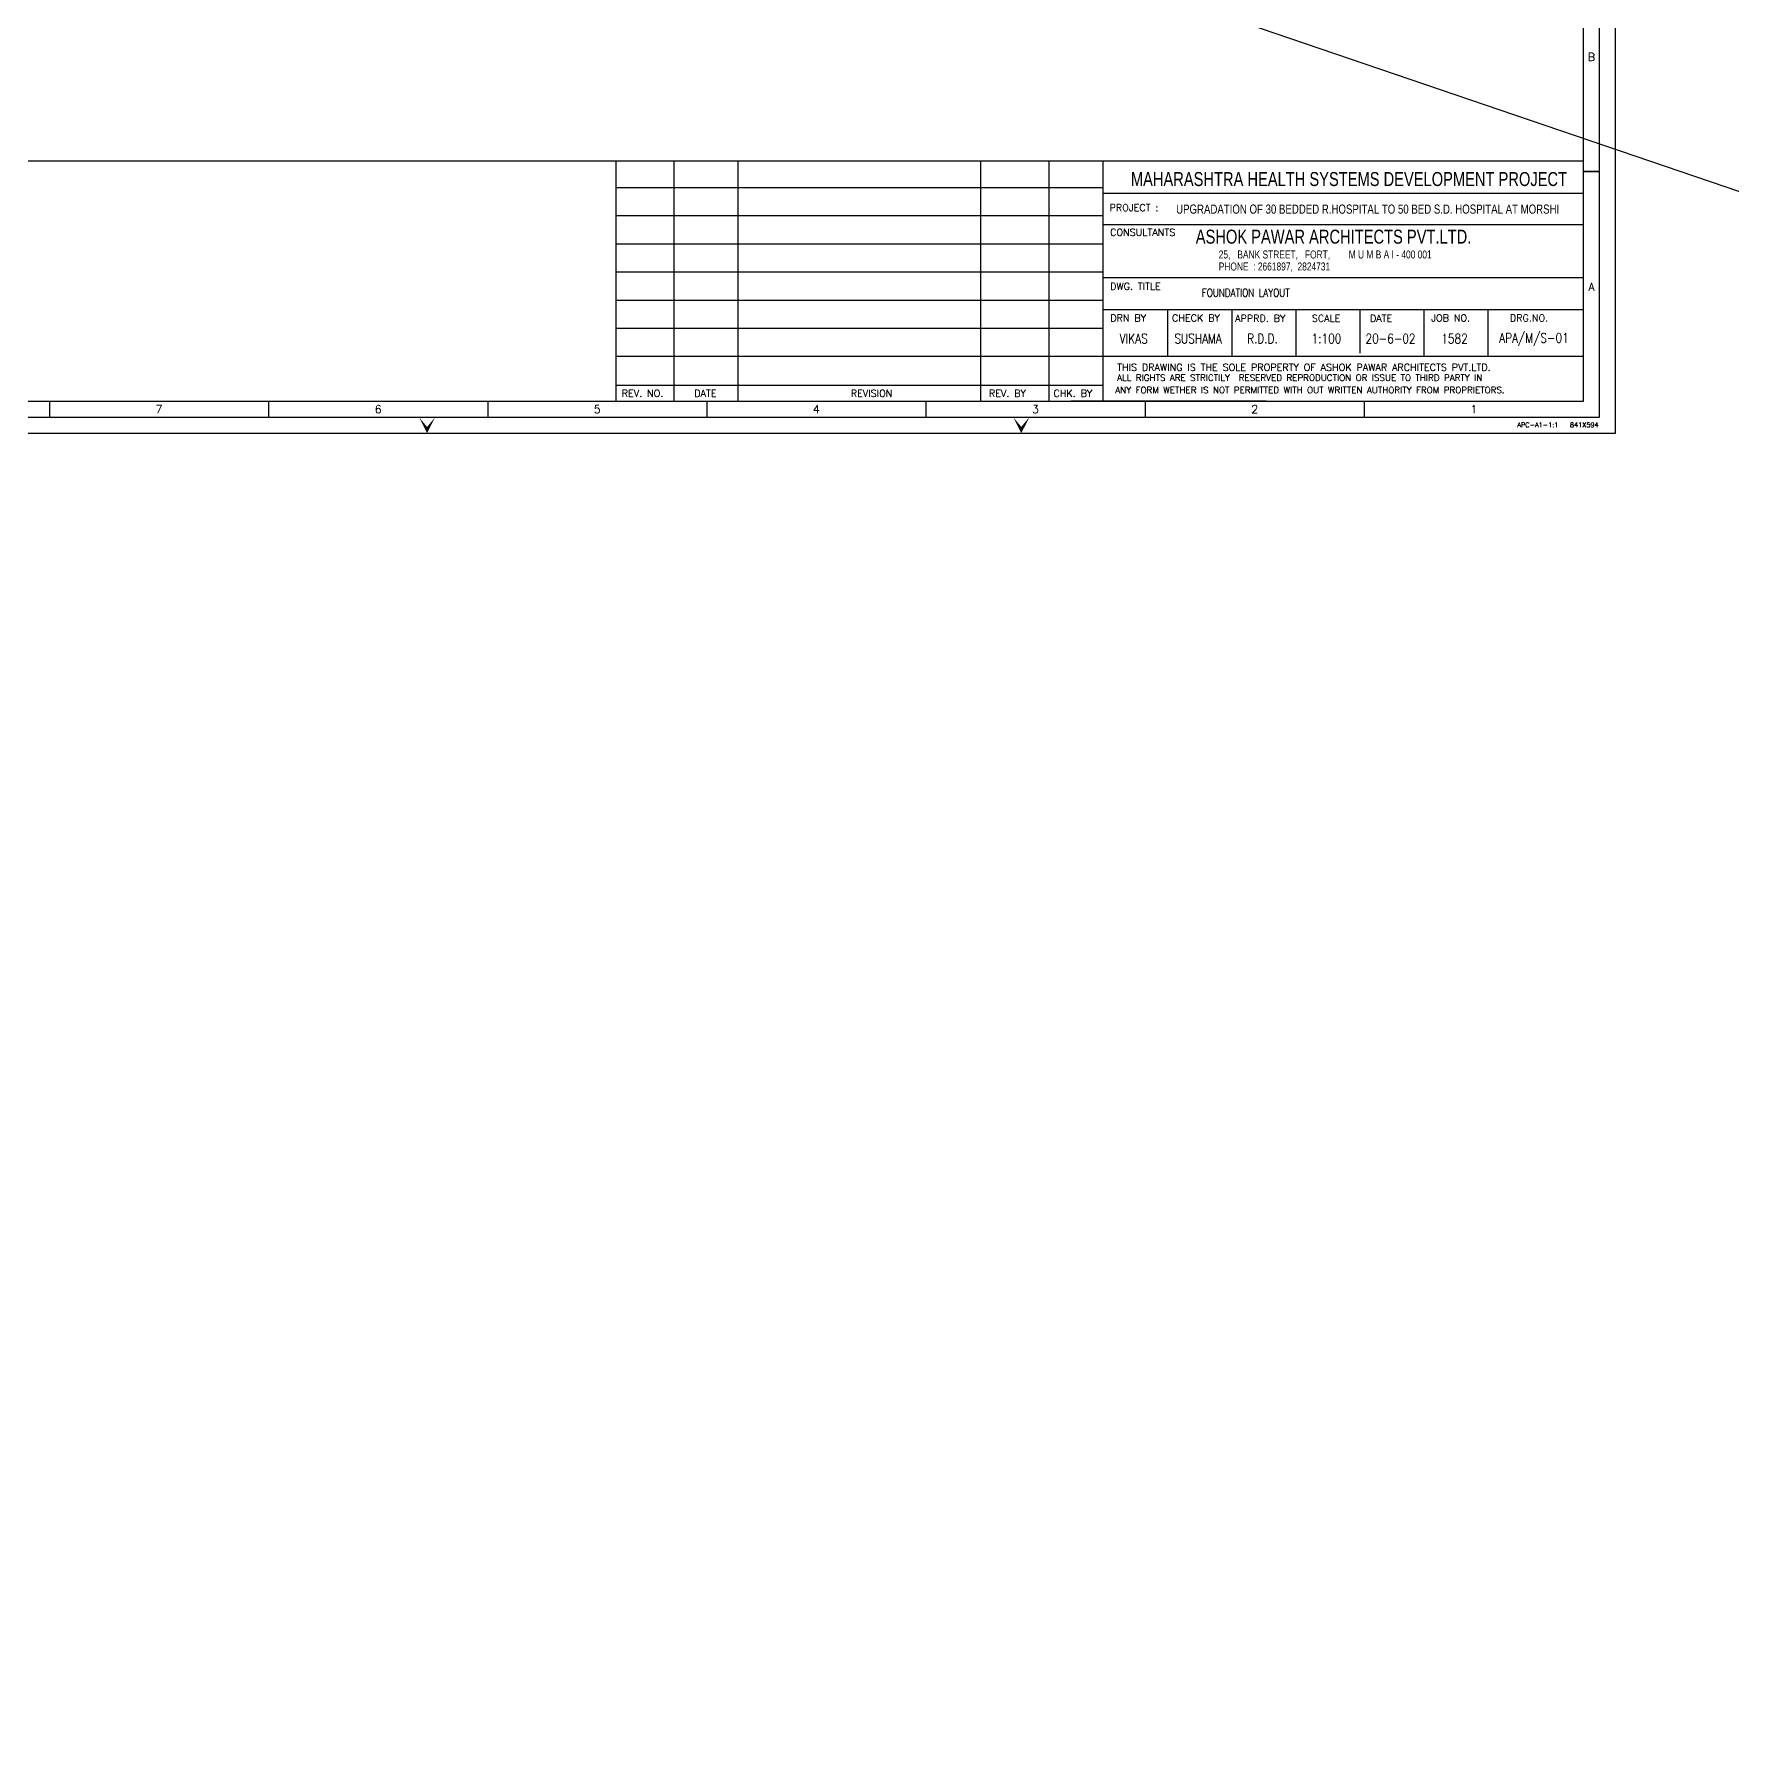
# Model space of a CAD drawing. Extents: x -135417 to 231627, y -456934 to -124458.
# Drawn here: x 36885 to 89954, y -437072 to -383897 of the extents above; entities that cross this region are included whole.
import ezdxf
from ezdxf.enums import TextEntityAlignment as Align

# ---------------------------------------------------------------- set-up
doc = ezdxf.new("R2010")
doc.units = 0
doc.header["$LTSCALE"] = 1000
doc.header["$MEASUREMENT"] = 0
doc.layers.get('0').update_dxf_attribs({"linetype": 'CONTINUOUS'})
for name, color, linetype in [('ECPL', 5, 'CONTINUOUS'), ('PNA', 5, 'CONTINUOUS'), ('PTEXT', 4, 'CONTINUOUS'), ('TEXT', 53, 'CONTINUOUS'), ('TXT1', 2, 'CONTINUOUS')]:
    doc.layers.add(name, color=color, linetype=linetype)
doc.styles.add('LETTERING', font='ARIAL.TTF', dxfattribs={"width": 0.75})
doc.styles.add('ROMAND', font='romand.shx')
doc.styles.add('ROMANS', font='r.shx', dxfattribs={"height": 250})

# ---------------------------------------------------------------- blocks, each defined once
blk = doc.blocks.new('FOLDER')
at = {"layer": 'PNA'}
for points in [[(-1250, 2500), (0, 0), (0, 1000)], [(1250, 2500), (0, 0), (0, 1000)]]:
    blk.add_solid(points, dxfattribs=at)
blk = doc.blocks.new('AMHSNA1')
at = {"color": 1}
for p, q in [((-185.1, 297.96), (-185.1, 322.98)), ((-185.1, 297.96), (-1006.57, 297.96)), ((-487.23, 222.92), (-487.23, 297.96)), ((-335.19, 297.96), (-335.19, 222.92)), ((-185.1, 222.92), (-185.1, 297.96)), ((-335.19, 287.95), (-185.1, 287.95)), ((-335.19, 278.12), (-185.1, 278.12)), ((-335.19, 261.53), (-185.1, 261.53)), ((-335.19, 251.53), (-185.1, 251.53)), ((-315.06, 251.53), (-315.06, 236.95)), ((-294.96, 251.53), (-294.96, 236.95)), ((-274.96, 251.53), (-274.96, 236.95)), ((-254.96, 251.53), (-254.96, 237.93)), ((-234.96, 251.53), (-234.96, 236.95)), ((-214.96, 251.53), (-214.96, 236.95)), ((-335.19, 236.95), (-185.1, 236.95)), ((-487.23, 227.92), (-335.19, 227.92)), ((-335.19, 222.92), (-185.1, 222.92))]:
    blk.add_line(p, q, dxfattribs=at)
at = {"color": 5}
for p, q in [((-469.22, 297.96), (-469.22, 222.92)), ((-449.26, 297.96), (-449.26, 222.92)), ((-373.41, 297.96), (-373.41, 222.92)), ((-352.11, 297.96), (-352.11, 222.92)), ((-487.23, 289.7), (-335.19, 289.7)), ((-487.23, 280.91), (-335.19, 280.91)), ((-487.23, 272.12), (-335.19, 272.12)), ((-487.23, 263.33), (-335.19, 263.33)), ((-487.23, 254.53), (-335.19, 254.53)), ((-487.23, 245.74), (-335.19, 245.74)), ((-487.23, 236.95), (-335.19, 236.95))]:
    blk.add_line(p, q, dxfattribs=at)
at = {"flags": 128}
blk.add_lwpolyline([(-1016.57, 212.91), (-175.1, 212.91), (-175.1, 807.25), (-1016.57, 807.25)], close=True, dxfattribs=at)
at = {"layer": 'ECPL'}
for p, q in [((-185.1, 294.71), (-180.1, 294.71)), ((-180.1, 294.71), (-185.1, 294.71)), ((-664.29, 222.92), (-664.29, 217.92)), ((-595.83, 222.92), (-595.83, 217.92)), ((-527.38, 222.92), (-527.38, 217.92)), ((-458.92, 222.92), (-458.92, 217.92)), ((-390.47, 222.92), (-390.47, 217.92)), ((-322.01, 222.92), (-322.01, 217.92)), ((-253.56, 222.92), (-253.56, 217.92))]:
    blk.add_line(p, q, dxfattribs=at)
at = {"layer": 'ECPL', "color": 1}
blk.add_line((-284.16, 222.92), (-345.19, 222.92), dxfattribs=at)
for points in [[(-1011.57, 217.92), (-180.1, 217.92), (-180.1, 802.25), (-1011.57, 802.25)], [(-1006.57, 222.92), (-185.1, 222.92), (-185.1, 797.25), (-1006.57, 797.25)]]:
    blk.add_lwpolyline(points, close=True, dxfattribs=at)
at = {"layer": 'ECPL', "xscale": 0.002001131732215182, "yscale": 0.002001131732215182, "zscale": 0.002001131732215182}
for p in [(-546.31, 212.91), (-360.7, 212.91)]:
    blk.add_blockref('FOLDER', p, dxfattribs=at)
at = {"layer": 'ECPL', "style": 'ROMANS'}
for s, height, p in [('B', 2.5, (-182.6, 330.48)), ('A', 2.5, (-182.6, 258.69)), ('7', 2.5, (-630.07, 220.42)), ('6', 2.5, (-561.62, 220.42)), ('5', 2.5, (-493.16, 220.42)), ('4', 2.5, (-424.7, 220.42)), ('3', 2.5, (-356.25, 220.42)), ('2', 2.5, (-287.79, 220.42)), ('1', 2.5, (-219.34, 220.42)), ('APC-A1-1:1', 1.501, (-199.34, 215.54)), ('841X594', 1.501, (-184.82, 215.54))]:
    blk.add_text(s, height=height, dxfattribs=at).set_placement(p, align=Align.MIDDLE)
at = {"layer": 'PTEXT', "style": 'ROMANS'}
for s, height, p in [('PROJECT : ', 2.197, (-333.13, 282.26)), ('CONSULTANTS', 2.1968, (-332.94, 274.56)), ('DWG. TITLE', 2.197, (-332.94, 257.73)), ('DRN BY', 2.197, (-332.91, 247.79)), ('CHECK BY', 2.197, (-313.61, 247.82)), ('JOB NO.', 2.197, (-232.64, 247.82)), ('DRG.NO.', 2.197, (-208.08, 247.82)), ('APPRD. BY', 2.197, (-293.91, 247.72)), ('SCALE', 2.197, (-269.94, 247.72)), ('DATE', 2.197, (-251.79, 247.72)), ('THIS DRAWING IS THE SOLE PROPERTY OF ASHOK PAWAR ARCHITECTS PVT.LTD.', 2.1968, (-330.75, 232.41)), ('ALL RIGHTS ARE STRICTILY  RESERVED REPRODUCTION OR ISSUE TO THIRD PARTY IN', 2, (-330.75, 229.26)), ('REV. NO.', 2.197, (-485.5, 224.27)), ('DATE', 2.197, (-462.86, 224.27)), ('REVISION', 2.197, (-413.95, 224.27)), ('REV. BY', 2.197, (-370.82, 224.27)), ('CHK. BY', 2.197, (-350.64, 224.27)), ('ANY FORM WETHER IS NOT PERMITTED WITH OUT WRITTEN AUTHORITY FROM PROPRIETORS.', 2, (-331.34, 225.41))]:
    blk.add_text(s, height=height, dxfattribs=at).set_placement(p)
at = {"layer": 'TEXT', "style": 'LETTERING', "width": 0.75}
for s, height, p in [('MAHARASHTRA HEALTH SYSTEMS DEVELOPMENT PROJECT', 4.375, (-326.47, 290.15)), ('UPGRADATION OF 30 BEDDED R.HOSPITAL TO 50 BED S.D. HOSPITAL AT MORSHI', 2.875, (-312.33, 281.51)), (' ASHOK PAWAR ARCHITECTS PVT.LTD.', 4.375, (-307.47, 272.15)), ('25,   BANK STREET,   FORT,        M U M B A I - 400 001', 2.5, (-299.02, 267.52)), ('PHONE  : 2661897,  2824731', 2.5, (-299.02, 263.77))]:
    blk.add_text(s, height=height, dxfattribs=at).set_placement(p)

msp = doc.modelspace()

# ---------------------------------------------------------------- linework, layer by layer
msp.add_line((-135417.0874, -311875.0444), (231626.7135, -437071.8053))

# ---------------------------------------------------------------- block references
at = {"xscale": 100, "yscale": 100, "zscale": 100}
msp.add_blockref('AMHSNA1', (103792.9673, -417661.6697), dxfattribs=at)

# ---------------------------------------------------------------- texts
at = {"layer": 'TXT1', "style": 'ROMAND', "width": 0.8}
msp.add_text('FOUNDATION LAYOUT ', height=250, dxfattribs=at).set_placement((73363.4265, -392106.3558))
for s, p in [('VIKAS', (71234.3035, -393413.2787)), ('SUSHAMA', (73246.9517, -393413.2787)), ('R.D.D.', (75256.7915, -393413.2787)), ('1:100', (77256.7915, -393413.2787)), ('20-6-02', (79256.7915, -393413.2787)), ('1582', (81256.7915, -393413.2787)), ('APA/M/S-01', (83736.8757, -393413.2787))]:
    msp.add_text(s, height=300, dxfattribs=at).set_placement(p, align=Align.MIDDLE)

doc.saveas('drawing.dxf')
